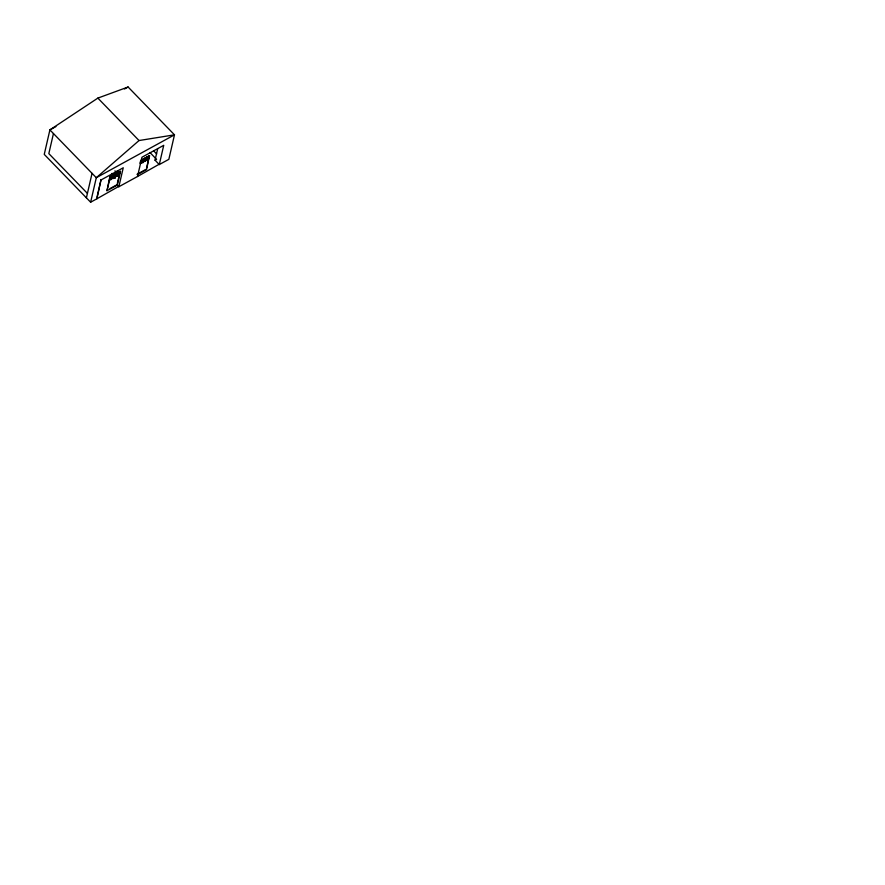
<?xml version="1.0" encoding="UTF-8"?>
<svg xmlns="http://www.w3.org/2000/svg" width="885" height="885" viewBox="0 0 885 885"><rect width="100%" height="100%" fill="white"/><g stroke="black" fill="none" stroke-linecap="round" stroke-linejoin="round"><path stroke-width="1.33" d="M53.454 133.546L48.83 153.603L87.427 193.395M86.398 197.842L92.051 173.338M55.921 126.588L49.903 129.885L96.299 177.708L174.489 134.83L128.104 87.007L97.859 98.102L49.903 129.885L44.25 154.388L90.635 202.211L96.299 177.708L139.034 140.538L174.489 134.83L168.836 159.333L159.289 164.566L155.041 160.196L157.707 148.647M96.974 197.244L101.056 179.566L96.93 198.76L90.635 202.211M109.817 176.823L106.996 190.718L117.34 185.042L120.482 171.469L109.817 176.823L110.171 177.254M106.996 190.718L110.094 177.299M109.806 179.445C113.258 169.444 107.528 186.912 111.654 176.436C111.709 178.339 109.895 183.14 111.941 175.794M110.758 176.447L109.441 180.131M110.393 179.113L111.344 176.126M112.539 175.949L111.886 178.781L113.125 175.141L112.484 178.46L112.616 176.259M112.484 178.46C115.946 167.298 111.079 185.927 114.021 175.141M113.28 176.712L113.722 174.821M114.32 174.976C113.346 182.41 114.043 172.719 114.619 174.81M115.802 174.168C114.486 178.903 114.01 179.146 114.386 175.274M114.265 177.487L114.906 174.168M114.762 175.894L115.504 173.847M115.747 176.668C116.975 168.559 113.081 186.669 116.389 173.36M116.046 176.513L117.24 170.993M116.543 174.92C119.552 166.446 114.906 182.93 117.583 173.183M116.333 176.347L117.274 172.874M117.65 173.493L117.229 175.861L117.882 173.029M117.528 175.695L118.468 172.221M117.816 175.529C117.329 173.67 120.072 171.613 118.778 172.044M119.077 171.889C119.21 176.458 118.258 175.219 119.973 171.878M117.318 183.494L120.172 171.148M110.116 188.527L117.041 184.722L118.867 186.735L123.236 167.785L101.299 179.821M140.173 162.984L140.604 161.092M140.45 162.342L140.892 160.45M140.25 163.758L141.191 160.285L140.538 163.603M118.867 186.735L137.507 176.513L141.954 157.253L163.736 145.317L159.289 164.566M142.087 160.273L141.135 163.271L141.777 159.964M141.722 162.464C144.078 155.395 140.66 164.51 142.02 162.785M141.733 162.951C146.689 150.682 140.682 170.296 144.166 159.134M143.503 161.977L144.742 158.338L144.31 160.229M145.052 158.647L144.1 161.645L145.04 158.172L145.649 158.327L144.698 161.324L145.936 158.161M145.284 160.993L146.523 157.364L145.87 160.196M146.833 157.674L145.881 160.672L146.821 157.198L147.419 157.353L146.468 160.351L147.419 157.353M146.755 159.709L147.707 156.711L147.065 160.019M147.585 158.426L148.016 156.534L147.673 159.687L148.315 156.38L147.364 159.864M148.923 156.534C146.965 163.36 150.074 155.483 148.614 156.214M146.567 167.984L149.421 155.638L146.589 169.533L137.396 174.577M124.497 88.987L128.104 87.007M116.09 173.526L116.4 173.836M110.127 177.144L120.482 171.469M111.654 176.436L111.045 176.281M112.251 176.115L111.643 175.96M118.767 172.542L118.17 172.387M141.368 160.052L149.421 155.638M140.527 160.993L149.72 155.948M142.684 159.953L142.076 159.798M112.174 178.139L112.782 178.294M113.955 177.166L114.563 177.321M144.974 160.683L145.582 160.838M155.041 160.196L156.579 159.355L149.985 152.563M137.087 174.257L146.279 169.212M118.623 186.481L96.93 198.76M159.046 164.311L137.507 176.513M153.835 151.036L156.656 153.946M97.859 98.102L139.034 140.538M114.939 170.871L116.82 172.818M112.03 173.383L113.911 175.318"/></g></svg>
